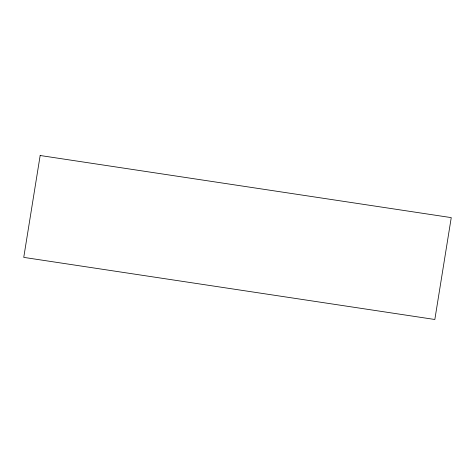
<?xml version="1.0" encoding="UTF-8"?>
<svg xmlns="http://www.w3.org/2000/svg" width="475" height="475" viewBox="0 0 475 475"><rect width="100%" height="100%" fill="white"/><g stroke="black" fill="none" stroke-linecap="round" stroke-linejoin="round"><path stroke-width="0.71" d="M40.167 155.509L23.75 257.379L434.833 319.491L451.25 217.621L40.167 155.509"/></g></svg>
